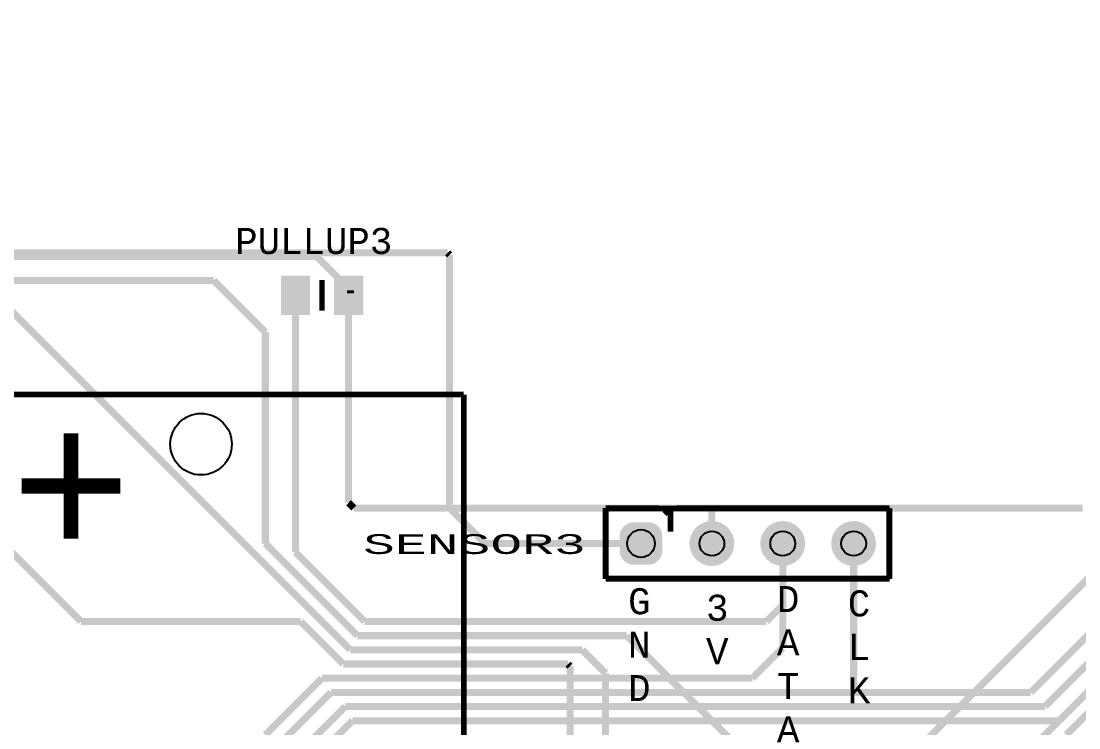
# Model space of a CAD drawing. Extents: x -3564 to 3564, y -2067 to 2176.
# Drawn here: x -1904 to -412, y 1070 to 2067 of the extents above; entities that cross this region are included whole.
import ezdxf
from ezdxf.enums import TextEntityAlignment as Align

# ---------------------------------------------------------------- set-up
doc = ezdxf.new("R2010")
doc.units = 0
for name, color, linetype in [('3D_INFO_BOTTOM', 3, 'CONTINUOUS'), ('3D_INFO_TOP', 1, 'CONTINUOUS'), ('BOARD_OUTLINE', 2, 'CONTINUOUS'), ('COPPER_BOTTOM', 1, 'CONTINUOUS'), ('COPPER_TOP', 3, 'CONTINUOUS'), ('DRILL', 255, 'CONTINUOUS'), ('SILKSCREEN_BOTTOM', 6, 'CONTINUOUS'), ('SILKSCREEN_TOP', 4, 'CONTINUOUS'), ('SOLDER_MASK_BOTTOM', 212, 'CONTINUOUS'), ('SOLDER_MASK_TOP', 200, 'CONTINUOUS')]:
    doc.layers.add(name, color=color, linetype=linetype)
doc.styles.add('MONOTxtStyle', font='monotxt')

msp = doc.modelspace()

# ---------------------------------------------------------------- hatches: boundary and pattern name
at = {"layer": 'COPPER_BOTTOM'}
h = msp.add_hatch(color=256, dxfattribs=at)
edge = h.paths.add_edge_path()
edge.add_line((-1060, 1340.415), (-1060, 1319.585))
edge.add_arc((-1040.415, 1319.585), 19.585, 180, 270)
edge.add_line((-1040.415, 1300), (-1019.585, 1300))
edge.add_arc((-1019.585, 1319.585), 19.585, 270, 0)
edge.add_line((-1000, 1319.585), (-1000, 1340.415))
edge.add_arc((-1019.585, 1340.415), 19.585, 0, 90)
edge.add_line((-1019.585, 1360), (-1040.415, 1360))
edge.add_arc((-1040.415, 1340.415), 19.585, 90, 180)
edge = h.paths.add_edge_path()
edge.add_arc((-1030, 1330), 19.585, 0, 360)
h = msp.add_hatch(color=256, dxfattribs=at)
edge = h.paths.add_edge_path()
edge.add_arc((-930, 1330), 31.67, 0, 360)
edge = h.paths.add_edge_path()
edge.add_arc((-930, 1330), 17.5, 0, 360)
h = msp.add_hatch(color=256, dxfattribs=at)
edge = h.paths.add_edge_path()
edge.add_arc((-830, 1330), 31.67, 0, 360)
edge = h.paths.add_edge_path()
edge.add_arc((-830, 1330), 17.5, 0, 360)
h = msp.add_hatch(color=256, dxfattribs=at)
edge = h.paths.add_edge_path()
edge.add_arc((-730, 1330), 31.67, 0, 360)
edge = h.paths.add_edge_path()
edge.add_arc((-730, 1330), 17.5, 0, 360)
at = {"layer": 'COPPER_TOP'}
h = msp.add_hatch(color=256, dxfattribs=at)
edge = h.paths.add_edge_path()
edge.add_line((-1060, 1340.415), (-1060, 1319.585))
edge.add_arc((-1040.415, 1319.585), 19.585, 180, 270)
edge.add_line((-1040.415, 1300), (-1019.585, 1300))
edge.add_arc((-1019.585, 1319.585), 19.585, 270, 0)
edge.add_line((-1000, 1319.585), (-1000, 1340.415))
edge.add_arc((-1019.585, 1340.415), 19.585, 0, 90)
edge.add_line((-1019.585, 1360), (-1040.415, 1360))
edge.add_arc((-1040.415, 1340.415), 19.585, 90, 180)
edge = h.paths.add_edge_path()
edge.add_arc((-1030, 1330), 19.585, 0, 360)
h = msp.add_hatch(color=256, dxfattribs=at)
edge = h.paths.add_edge_path()
edge.add_arc((-930, 1330), 31.67, 0, 360)
edge = h.paths.add_edge_path()
edge.add_arc((-930, 1330), 17.5, 0, 360)
h = msp.add_hatch(color=256, dxfattribs=at)
edge = h.paths.add_edge_path()
edge.add_arc((-830, 1330), 31.67, 0, 360)
edge = h.paths.add_edge_path()
edge.add_arc((-830, 1330), 17.5, 0, 360)
h = msp.add_hatch(color=256, dxfattribs=at)
edge = h.paths.add_edge_path()
edge.add_arc((-730, 1330), 31.67, 0, 360)
edge = h.paths.add_edge_path()
edge.add_arc((-730, 1330), 17.5, 0, 360)
at = {"layer": 'DRILL'}
h = msp.add_hatch(color=255, dxfattribs=at)
edge = h.paths.add_edge_path()
edge.add_arc((-1030, 1330), 19.585, 0, 360)
h = msp.add_hatch(color=255, dxfattribs=at)
edge = h.paths.add_edge_path()
edge.add_arc((-930, 1330), 17.5, 0, 360)
h = msp.add_hatch(color=255, dxfattribs=at)
edge = h.paths.add_edge_path()
edge.add_arc((-830, 1330), 17.5, 0, 360)
h = msp.add_hatch(color=255, dxfattribs=at)
edge = h.paths.add_edge_path()
edge.add_arc((-730, 1330), 17.5, 0, 360)
at = {"layer": 'SOLDER_MASK_BOTTOM'}
h = msp.add_hatch(color=256, dxfattribs=at)
edge = h.paths.add_edge_path()
edge.add_line((-1060, 1340.415), (-1060, 1319.585))
edge.add_arc((-1040.415, 1319.585), 19.585, 180, 270)
edge.add_line((-1040.415, 1300), (-1019.585, 1300))
edge.add_arc((-1019.585, 1319.585), 19.585, 270, 0)
edge.add_line((-1000, 1319.585), (-1000, 1340.415))
edge.add_arc((-1019.585, 1340.415), 19.585, 0, 90)
edge.add_line((-1019.585, 1360), (-1040.415, 1360))
edge.add_arc((-1040.415, 1340.415), 19.585, 90, 180)
edge = h.paths.add_edge_path()
edge.add_arc((-1030, 1330), 19.585, 0, 360)
h = msp.add_hatch(color=256, dxfattribs=at)
edge = h.paths.add_edge_path()
edge.add_arc((-930, 1330), 31.67, 0, 360)
edge = h.paths.add_edge_path()
edge.add_arc((-930, 1330), 17.5, 0, 360)
h = msp.add_hatch(color=256, dxfattribs=at)
edge = h.paths.add_edge_path()
edge.add_arc((-830, 1330), 31.67, 0, 360)
edge = h.paths.add_edge_path()
edge.add_arc((-830, 1330), 17.5, 0, 360)
h = msp.add_hatch(color=256, dxfattribs=at)
edge = h.paths.add_edge_path()
edge.add_arc((-730, 1330), 31.67, 0, 360)
edge = h.paths.add_edge_path()
edge.add_arc((-730, 1330), 17.5, 0, 360)
at = {"layer": 'SOLDER_MASK_TOP'}
h = msp.add_hatch(color=256, dxfattribs=at)
edge = h.paths.add_edge_path()
edge.add_line((-1060, 1340.415), (-1060, 1319.585))
edge.add_arc((-1040.415, 1319.585), 19.585, 180, 270)
edge.add_line((-1040.415, 1300), (-1019.585, 1300))
edge.add_arc((-1019.585, 1319.585), 19.585, 270, 0)
edge.add_line((-1000, 1319.585), (-1000, 1340.415))
edge.add_arc((-1019.585, 1340.415), 19.585, 0, 90)
edge.add_line((-1019.585, 1360), (-1040.415, 1360))
edge.add_arc((-1040.415, 1340.415), 19.585, 90, 180)
edge = h.paths.add_edge_path()
edge.add_arc((-1030, 1330), 19.585, 0, 360)
h = msp.add_hatch(color=256, dxfattribs=at)
edge = h.paths.add_edge_path()
edge.add_arc((-930, 1330), 31.67, 0, 360)
edge = h.paths.add_edge_path()
edge.add_arc((-930, 1330), 17.5, 0, 360)
h = msp.add_hatch(color=256, dxfattribs=at)
edge = h.paths.add_edge_path()
edge.add_arc((-830, 1330), 31.67, 0, 360)
edge = h.paths.add_edge_path()
edge.add_arc((-830, 1330), 17.5, 0, 360)
h = msp.add_hatch(color=256, dxfattribs=at)
edge = h.paths.add_edge_path()
edge.add_arc((-730, 1330), 31.67, 0, 360)
edge = h.paths.add_edge_path()
edge.add_arc((-730, 1330), 17.5, 0, 360)

# ---------------------------------------------------------------- linework, layer by layer
at = {"layer": '3D_INFO_BOTTOM', "color": 3, "const_width": 8}
for points in [[(-2740, 1540), (-1280, 1540)], [(-1280, 1540), (-1280, -1600)]]:
    msp.add_lwpolyline(points, dxfattribs=at)
at = {"layer": '3D_INFO_TOP', "color": 1}
for points, const_width in [([(-1436.692913, 1706.574803), (-1523.307087, 1706.574803)], 0.03937), ([(-1523.307087, 1706.574803), (-1523.307087, 1653.425197)], 0.03937), ([(-1436.692913, 1653.425197), (-1436.692913, 1706.574803)], 0.03937), ([(-1523.307087, 1653.425197), (-1436.692913, 1653.425197)], 0.03937), ([(-1079.46, 1379.59), (-679.27, 1379.59)], 8), ([(-1079.46, 1280.51), (-1079.46, 1379.59)], 8), ([(-679.27, 1379.59), (-679.27, 1280.51)], 8), ([(-679.27, 1280.51), (-1079.46, 1280.51)], 8)]:
    msp.add_lwpolyline(points, dxfattribs=dict(at, const_width=const_width))
at = {"layer": 'BOARD_OUTLINE', "color": 2, "const_width": 0.000039}
for points in [[(-2050, 2066.766142), (-1250, 2066.766063)], [(-1250, 2066.766063), (-1250, 1398.66874)], [(-450, 1398.66874), (-450, 2066.766063)], [(-450, 2066.766063), (0, 2066.766063)], [(-1250, 1398.66874), (-450, 1398.66874)]]:
    msp.add_lwpolyline(points, dxfattribs=at)
at = {"layer": 'COPPER_BOTTOM', "color": 1, "const_width": 10}
for points in [[(-1302.928898, 1740), (-2320, 1740)], [(-1302.928898, 1740), (-1300, 1737.071102)], [(-1300, 1380), (-1300, 1737.071102)], [(-1250, 1330), (-1300, 1380)], [(-1030, 1330), (-1250, 1330)], [(-830, 1182.92874), (-830, 1330)], [(-730, 1330), (-730, 1120)], [(-480, 1120), (-300, 1300)], [(-460, 1100), (-280, 1280)], [(-260, 1260), (-440, 1080)], [(-430, 1060), (-240, 1250)], [(-872.92874, 1140), (-830, 1182.92874)], [(-1560, 1060), (-1480, 1140)], [(-1480, 1140), (-872.92874, 1140)], [(-1467.087795, 1120), (-1540, 1047.083858)], [(-1467.087795, 1120), (-480, 1120)], [(-1520, 1027.070866), (-1447.070866, 1100)], [(-1447.070866, 1100), (-460, 1100)], [(-1437.070866, 1080), (-1500, 1017.070866)], [(-1437.070866, 1080), (-440, 1080)]]:
    msp.add_lwpolyline(points, dxfattribs=at)
at = {"layer": 'COPPER_TOP', "color": 3, "const_width": 10}
for points in [[(-2325, 1735), (-1487.598425, 1735)], [(-1487.598425, 1735), (-1439.669449, 1687.071024)], [(-1632.928346, 1701.035433), (-2329.153543, 1701.035433)], [(-1632.928346, 1701.035433), (-1560, 1628.106535)], [(-1439.669449, 1687.071024), (-1439.669449, 1682.928976)], [(-1930, 1670), (-1440, 1180)], [(-1517.401575, 1680), (-1517.401575, 1317.401575)], [(-1442.598425, 1680), (-1442.598425, 1387.401575)], [(-1560, 1330), (-1560, 1628.106535)], [(-1150, 530), (-100, 1580)], [(40, 1560), (-470, 1050)], [(-1820, 1220), (-2010, 1410)], [(-1442.598425, 1387.401575), (-1435.19685, 1380)], [(-1435.19685, 1380), (-680, 1380)], [(-930, 1380), (-930, 1330)], [(-680, 1380), (-407.07126, 1380)], [(-1430, 1200), (-1560, 1330)], [(-830, 1242.929134), (-830, 1330)], [(-1517.401575, 1317.401575), (-1420, 1220)], [(-852.929134, 1220), (-830, 1242.929134)], [(-1820, 1220), (-1510, 1220)], [(-1450, 1160), (-1510, 1220)], [(-1420, 1220), (-852.929134, 1220)], [(-1430, 1200), (-1050, 1200)], [(-1050, 1200), (-860, 1010)], [(-1440, 1180), (-1112.92874, 1180)], [(-1080, 1147.071102), (-1112.92874, 1180)], [(-1450, 1160), (-1132.928898, 1160)], [(-1132.928898, 1160), (-1130, 1157.071102)], [(-1130, 750), (-1130, 1157.071102)], [(-1080, 830), (-1080, 1147.071102)]]:
    msp.add_lwpolyline(points, dxfattribs=at)
at = {"layer": 'COPPER_TOP'}
for points in [[(-1496.732283, 1652.440945), (-1538.070866, 1652.440945), (-1496.732283, 1707.559055), (-1538.070866, 1707.559055)], [(-1421.929134, 1652.440945), (-1463.267717, 1652.440945), (-1421.929134, 1707.559055), (-1463.267717, 1707.559055)]]:
    msp.add_solid(points, dxfattribs=at)
at = {"layer": 'DRILL', "color": 255}
for centre, radius in [((-1030, 1330), 19.585), ((-930, 1330), 17.5), ((-830, 1330), 17.5), ((-730, 1330), 17.5)]:
    msp.add_circle(centre, radius, dxfattribs=at)
at = {"layer": 'SILKSCREEN_BOTTOM', "color": 6, "const_width": 8}
for points in [[(-2740, 1540), (-1280, 1540)], [(-1280, 1540), (-1280, -1600)]]:
    msp.add_lwpolyline(points, dxfattribs=at)
at = {"layer": 'SILKSCREEN_BOTTOM', "color": 6}
msp.add_circle((-1650.629921, 1470), 43.370079, dxfattribs=at)
at = {"layer": 'SILKSCREEN_TOP', "color": 4}
for points, const_width in [([(-1480, 1658.346457), (-1480, 1701.653543)], 7.874016), ([(-1480, 1658.346457), (-1480, 1701.653543)], 7.874016), ([(-1080, 1380), (-1080, 1280)], 8), ([(-1004.999921, 1380), (-1080, 1380)], 8), ([(-996.666614, 1371.666654), (-988.333386, 1380)], 8), ([(-988.333386, 1380), (-988.333386, 1346.666654)], 8), ([(-679.999921, 1380), (-980, 1380)], 8), ([(-679.999921, 1380), (-680, 1280)], 8), ([(-680, 1280), (-1080, 1280)], 8)]:
    msp.add_lwpolyline(points, dxfattribs=dict(at, const_width=const_width))
at = {"layer": 'SOLDER_MASK_TOP'}
for points in [[(-1496.732283, 1652.440945), (-1538.070866, 1652.440945), (-1496.732283, 1707.559055), (-1538.070866, 1707.559055)], [(-1421.929134, 1652.440945), (-1463.267717, 1652.440945), (-1421.929134, 1707.559055), (-1463.267717, 1707.559055)]]:
    msp.add_solid(points, dxfattribs=at)

# ---------------------------------------------------------------- texts
at = {"layer": 'SILKSCREEN_TOP', "style": 'MONOTxtStyle', "width": 0.995556}
msp.add_text('PULLUP3', height=36.745407, dxfattribs=at).set_placement((-1491.653543, 1775.11811), align=Align.TOP_CENTER)
at = {"layer": 'SILKSCREEN_TOP', "style": 'MONOTxtStyle'}
for s, height, width, p in [('+', 200, 0.995556, (-1834, 1410)), ('SENSOR3', 27.777769, 1.866667, (-1265, 1329.166654))]:
    msp.add_text(s, height=height, dxfattribs=dict(at, width=width)).set_placement(p, align=Align.MIDDLE_CENTER)
at = {"layer": 'SILKSCREEN_TOP', "char_height": 36.745407, "width": 70.551181, "style": 'MONOTxtStyle'}
for s, insert, attachment_point in [('D\\PA\\PT\\PA', (-822.362205, 1049.527559), 8), ('G\\PN\\PD', (-1032.362205, 1187.322835), 5), ('3\\PV', (-922.362205, 1159.76378), 8), ('C\\PL\\PK', (-722.362205, 1104.645669), 8)]:
    msp.add_mtext(s, dxfattribs=dict(at, insert=insert, attachment_point=attachment_point))

doc.saveas('drawing.dxf')
